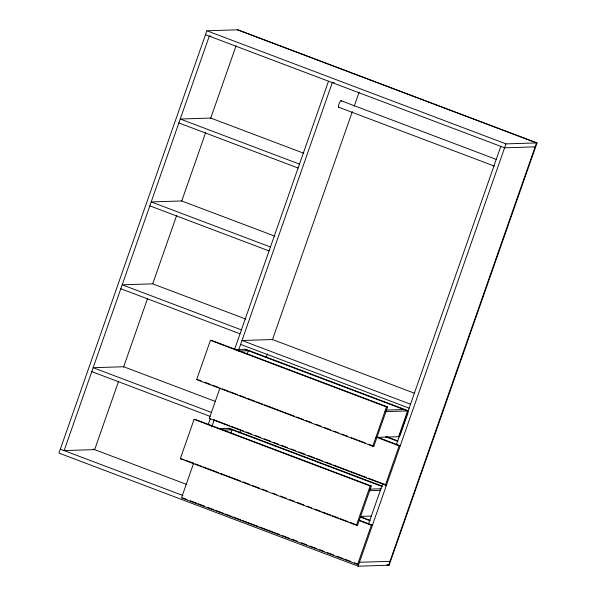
<?xml version="1.0" encoding="UTF-8"?>
<svg xmlns="http://www.w3.org/2000/svg" width="596" height="596" viewBox="0 0 596 596"><rect width="100%" height="100%" fill="white"/><g stroke="black" fill="none" stroke-linecap="round" stroke-linejoin="round"><path stroke-width="0.89" d="M206.857 30.768L58.959 453.087L358.084 566.2L389.143 565.231L537.041 142.913L237.916 29.8L206.857 30.768L505.974 143.882L537.041 142.913M118.626 381.149L94.645 449.637L64.13 450.591L209.27 36.133L211.118 36.073M123.551 367.099L147.532 298.603M152.762 283.681L176.744 215.186M181.668 201.135L205.65 132.647M210.574 118.597L236.098 45.713M196.658 379.622L210.403 340.353L211.505 340.323L387.609 406.919L373.856 446.18L372.761 446.218L196.658 379.622L197.753 379.585M180.32 458.667L194.072 419.398L195.168 419.368L371.271 485.963L357.525 525.225L356.423 525.262L180.32 458.667L184.022 459.613M193.715 462.995L181.489 497.891L357.593 564.486L358.695 564.457L354.359 562.818M219.991 387.951L209.3 418.489L385.403 485.084L386.499 485.055L368.283 478.163M208.265 424.553L210.418 418.407M234.399 349.912L328.5 81.22M211.744 426.863L214.21 419.837M238.81 349.591L332.292 82.65L334.14 82.591M247.139 354.166L248.338 350.731L238.4 351.044M230.801 433.21L232.008 429.776L222.971 430.059M239.801 432.934L240.724 430.305M266.248 357.421L267.477 353.905M272.394 339.862L352.348 111.556M354.195 106.282L359.112 92.238M372.761 446.218L386.506 406.949L387.609 406.919M356.423 525.262L370.176 485.993L371.271 485.963M398.575 436.697L407.589 410.957L244.546 349.301M368.581 523.958L382.729 483.565M396.258 444.929L500.811 146.378M399.976 435.803L408.089 412.633M357.593 564.486L371.345 525.225L372.448 525.188L359.433 520.271M385.403 485.084L399.149 445.823L400.251 445.786L377.693 437.255M358.084 566.2L505.974 143.882M535.111 146.862L504.603 147.815L205.478 34.695M235.509 349.584L245.649 349.263L408.685 410.92L385.001 411.657M385.724 410.085L403.797 409.519M218.278 428.651L229.311 428.308L381.947 486.031M375.987 437.397L399.678 436.659M369.393 489.13L381.142 488.765M369.572 490.672L380.412 490.337M360.558 516.419L371.397 516.076M359.455 562.274L389.97 561.32M237.364 29.815L536.489 142.936L388.599 565.246L386.856 564.591M341.054 100.717L496.543 159.519M338.759 107.258L494.248 166.06M303.878 153.284L210.753 118.068L180.238 119.021L299.468 164.109M178.867 122.947L298.097 168.035M274.845 236.172L181.728 200.964L151.213 201.917L270.442 247.005M149.834 205.844L269.064 250.931M245.82 319.069L152.703 283.852L122.187 284.806L241.41 329.893M414.101 393.077L272.506 339.534L241.998 340.487L410.517 404.215M120.809 288.732L240.039 333.82M240.62 344.413L409.139 408.141M210.403 340.353L386.506 406.949M386.64 436.674L397.919 440.936M385.545 436.712L397.688 441.301M376.598 437.293L399.149 445.823M198.617 379.913L201.225 380.896M204.696 382.207L210.768 384.509M212.504 385.165L218.576 387.46M222.04 388.771L228.119 391.065M229.847 391.721L237.655 394.679M239.391 395.334L245.463 397.629M247.198 398.284L255.006 401.235M256.742 401.89L262.814 404.192M264.55 404.848L294.044 416.001M296.652 416.984L303.587 419.606M306.188 420.59L311.395 422.564M315.731 424.203L320.939 426.17M324.41 427.481L330.482 429.776M333.954 431.087L338.29 432.733M341.761 434.044L347.833 436.339M351.297 437.65L357.376 439.945M359.105 440.6L365.184 442.902M368.648 444.214L373.856 446.18M215.052 401.302L123.67 366.749L93.155 367.702L211.513 412.454M91.784 371.628L210.135 416.38M213.867 419.77L229.482 425.678M231.218 426.334L243.362 430.923M245.962 431.906L251.169 433.873M255.505 435.52L260.713 437.486M264.184 438.798L270.256 441.092M273.728 442.403L278.064 444.05M281.535 445.361L287.607 447.656M291.072 448.967L295.415 450.606M298.879 451.917L304.958 454.219M308.423 455.53L314.494 457.825M316.23 458.48L322.302 460.775M325.774 462.086L331.845 464.388M333.581 465.044L349.196 470.944M350.932 471.6L366.547 477.508M228.216 428.345L382.587 486.716M194.072 419.398L370.176 485.993M360.573 516.732L370.109 520.338M360.342 517.097L369.878 520.703M359.202 520.628L371.345 525.225M185.758 460.268L193.566 463.226M195.302 463.882L201.374 466.176M203.109 466.832L218.725 472.74M220.46 473.395L240.411 480.935M243.012 481.918L249.955 484.548M252.555 485.531L259.498 488.154M262.098 489.137L267.306 491.104M272.506 493.078L276.842 494.717M280.314 496.028L286.385 498.323M289.857 499.634L294.193 501.273M297.665 502.592L303.736 504.887M307.208 506.198L311.544 507.837M315.016 509.148L321.088 511.45M322.823 512.106L330.631 515.056M332.367 515.711L338.439 518.006M340.174 518.662L347.982 521.619M349.718 522.275L357.525 525.225M93.125 449.064L186.503 484.377M387.407 564.576L389.143 565.231M60.338 449.16L182.942 495.522M182.592 497.861L186.928 499.5M190.4 500.811L196.471 503.106M198.207 503.762L204.279 506.064M207.751 507.375L213.822 509.669M215.558 510.325L223.366 513.275M225.102 513.938L231.174 516.233M232.909 516.888L240.717 519.839M242.445 520.494L258.061 526.402M259.796 527.058L279.755 534.605M282.355 535.588L289.291 538.21M291.898 539.194L297.099 541.161M301.442 542.807L306.642 544.774M310.114 546.085L316.185 548.38M319.657 549.691L323.993 551.33M327.465 552.648L333.536 554.943M337.008 556.254L343.08 558.549M344.816 559.204L350.888 561.499M339.035 107.138A3.487 0.849 -69.3 0 1 339.146 103.592A3.487 0.849 -69.3 0 1 341.359 101.141"/></g></svg>
